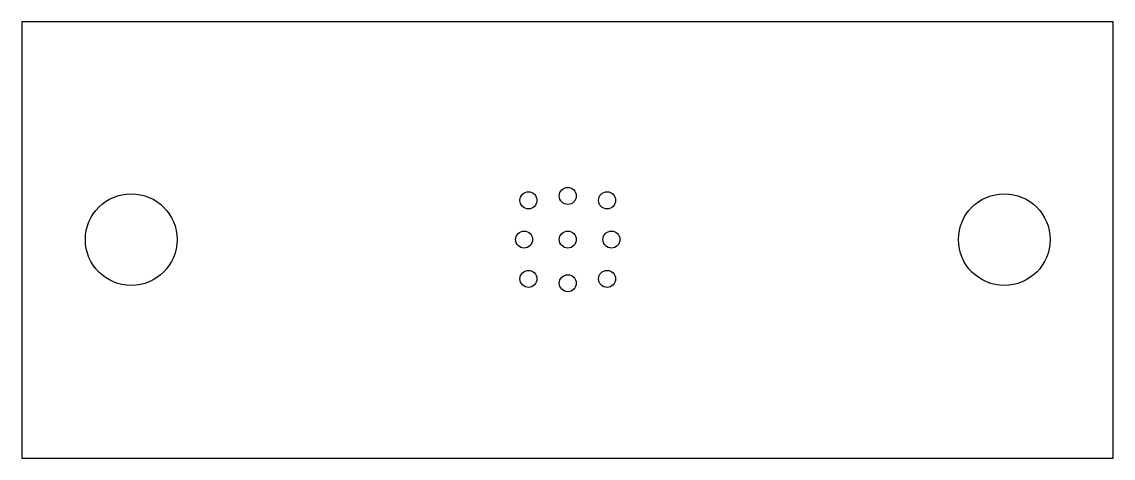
# Model space of a CAD drawing. Extents: x 0 to 50, y 0 to 20.
import ezdxf

# ---------------------------------------------------------------- set-up
doc = ezdxf.new("R2010")
doc.units = 0
doc.header["$MEASUREMENT"] = 0
doc.layers.add('Sketch', color=7, linetype='CONTINUOUS')

msp = doc.modelspace()

# ---------------------------------------------------------------- linework, layer by layer
at = {"layer": 'Sketch'}
for p, q in [((49.9879, 19.9819), (-0.012086, 19.9819)), ((-0.012086, 19.9819), (-0.012086, -0.01811)), ((49.9879, -0.01811), (49.9879, 19.9819)), ((-0.012086, -0.01811), (49.9879, -0.01811))]:
    msp.add_line(p, q, dxfattribs=at)
for centre, radius in [((5, 10), 2.1), ((23.2, 11.8), 0.39), ((25, 12), 0.39), ((26.8, 11.8), 0.39), ((45, 10), 2.1), ((23, 10), 0.39), ((25, 10), 0.39), ((27, 10), 0.39), ((23.2, 8.2), 0.39), ((26.8, 8.2), 0.39), ((25, 8), 0.39)]:
    msp.add_circle(centre, radius, dxfattribs=at)

doc.saveas('drawing.dxf')
